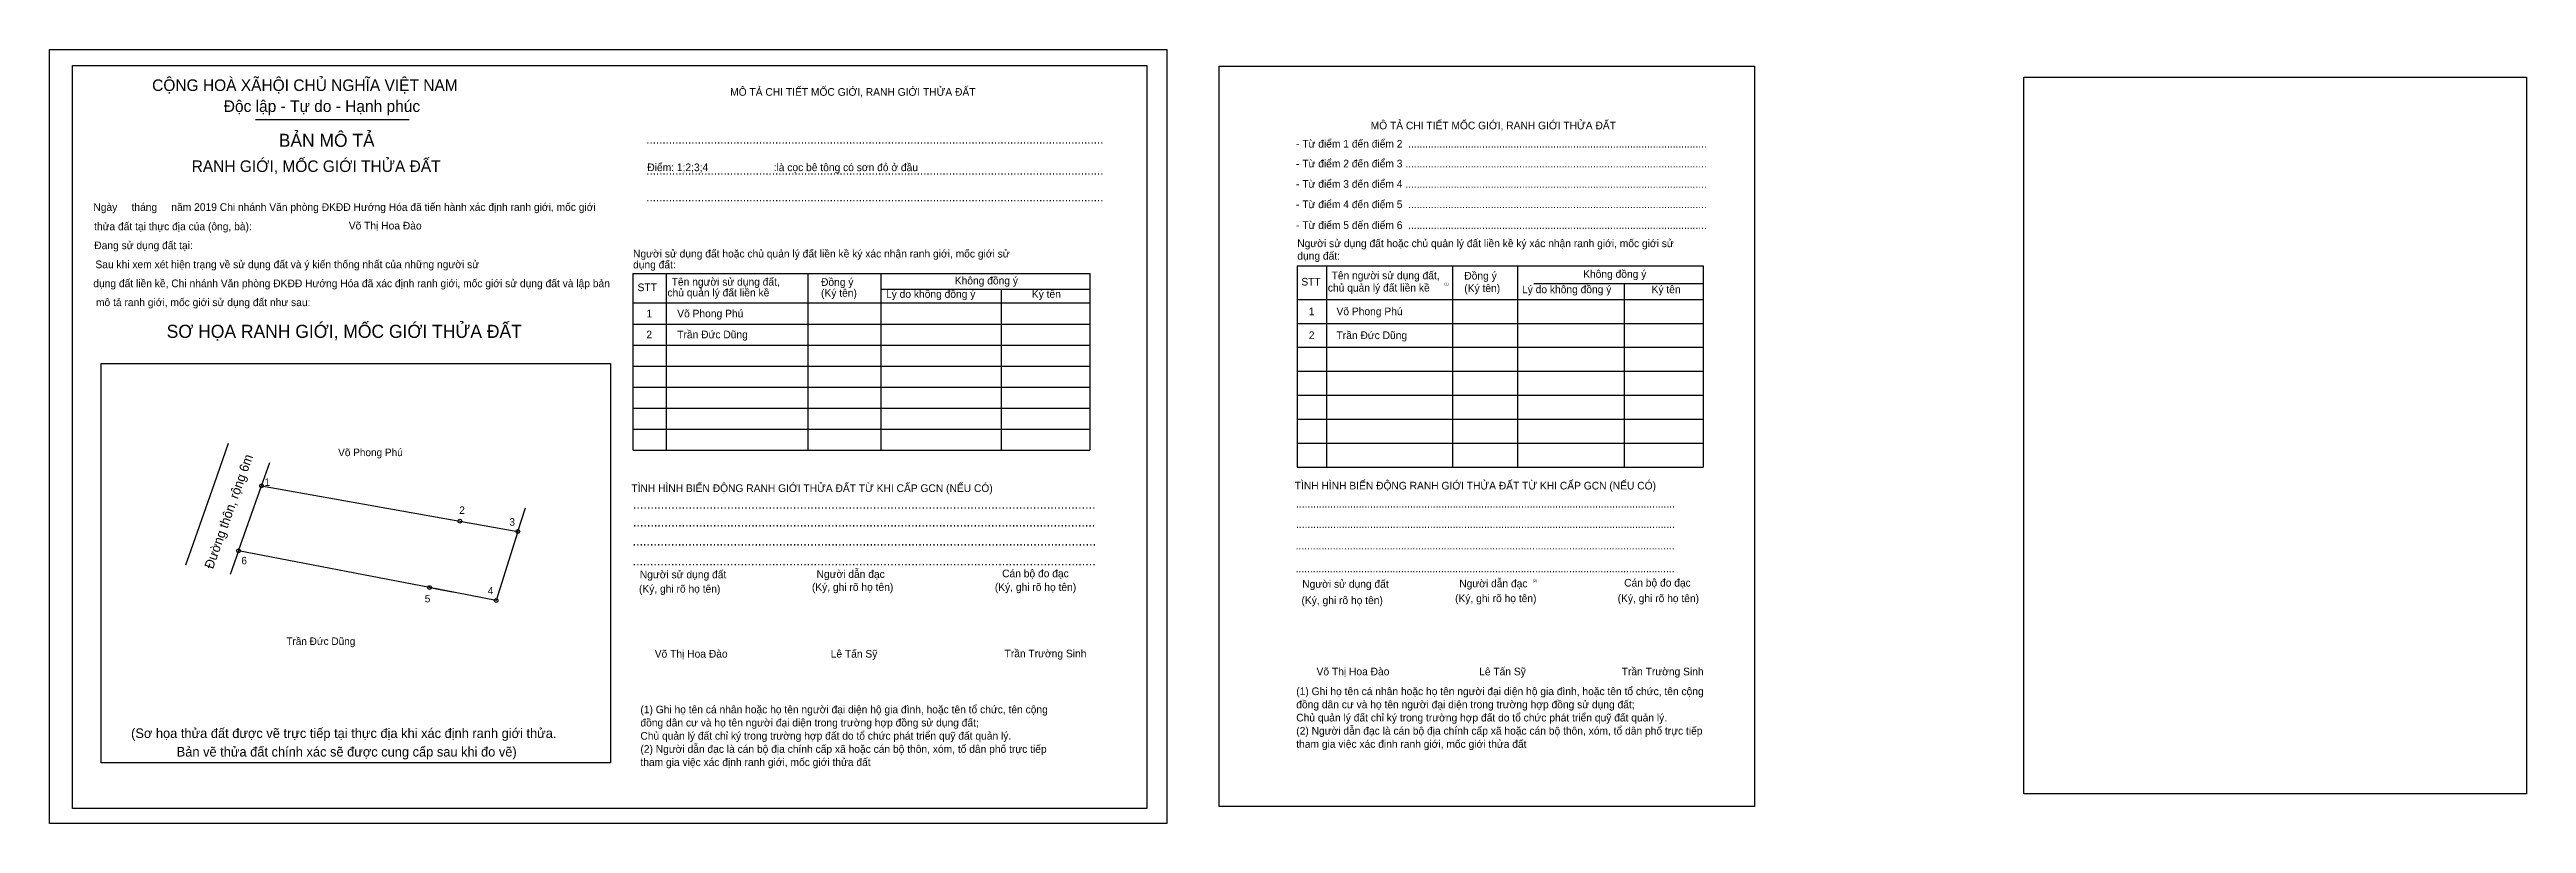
# Model space of a CAD drawing. Extents: x 129 to 541028, y 21 to 1835372.
# Drawn here: x 540696.6 to 541027.5, y 1835268.5 to 1835371.9 of the extents above.
import ezdxf

# ---------------------------------------------------------------- set-up
doc = ezdxf.new("R2010")
doc.units = 0
for name, color, linetype in [('bmtKhungInTrang1', 7, 'Continuous'), ('bmtKhungInTrang2', 7, 'Continuous'), ('bmtNoiDung', 7, 'Continuous'), ('bmtTemplate', 7, 'Continuous'), ('CanhThua', 7, 'Continuous'), ('Level 1', 7, 'Continuous'), ('Level 10', 7, 'Continuous'), ('MocDinhThua', 7, 'Continuous'), ('RauThua', 7, 'Continuous'), ('SoHieuDinhThua', 7, 'Continuous'), ('TenChuLanCan', 7, 'Continuous')]:
    doc.layers.add(name, color=color, linetype=linetype)

msp = doc.modelspace()

# ---------------------------------------------------------------- linework, layer by layer
at = {"layer": 'bmtKhungInTrang1'}
for points in [[(540696.59, 1835371.91), (540845.85, 1835371.91), (540845.85, 1835268.52), (540696.59, 1835268.52)], [(540699.68, 1835369.79), (540843.2, 1835369.79), (540843.2, 1835270.54), (540699.68, 1835270.54)]]:
    msp.add_lwpolyline(points, close=True, dxfattribs=at)
at = {"layer": 'bmtKhungInTrang2'}
msp.add_lwpolyline([(540852.87, 1835369.68), (540924.37, 1835369.68), (540924.37, 1835270.79), (540852.87, 1835270.79)], close=True, dxfattribs=at)
at = {"layer": 'bmtTemplate'}
for p, q in [((540724.12, 1835362.55), (540744.63, 1835362.55)), ((540778.96, 1835341.98), (540778.96, 1835318.38)), ((540797.9, 1835341.98), (540797.9, 1835318.38)), ((540807.64, 1835342.01), (540807.64, 1835318.38)), ((540807.64, 1835339.9), (540835.59, 1835339.9)), ((540835.59, 1835341.98), (540835.59, 1835318.38)), ((540867.21, 1835343.01), (540867.21, 1835316.12)), ((540884.03, 1835343.01), (540884.03, 1835316.12)), ((540892.69, 1835343.04), (540892.69, 1835316.12)), ((540894.88, 1835340.64), (540917.53, 1835340.64)), ((540917.53, 1835343.01), (540917.53, 1835316.12)), ((540774.55, 1835338.05), (540835.59, 1835338.05)), ((540863.29, 1835338.53), (540917.53, 1835338.53)), ((540774.55, 1835335.24), (540835.59, 1835335.24)), ((540863.29, 1835335.33), (540917.53, 1835335.33)), ((540774.55, 1835332.43), (540835.59, 1835332.43)), ((540863.29, 1835332.13), (540917.53, 1835332.13)), ((540774.55, 1835329.62), (540835.59, 1835329.62)), ((540774.55, 1835326.81), (540835.59, 1835326.81)), ((540863.29, 1835328.93), (540917.53, 1835328.93)), ((540774.55, 1835324), (540835.59, 1835324)), ((540863.29, 1835325.72), (540917.53, 1835325.72)), ((540774.55, 1835321.19), (540835.59, 1835321.19)), ((540863.29, 1835322.52), (540917.53, 1835322.52)), ((540774.55, 1835318.38), (540835.59, 1835318.38)), ((540863.29, 1835319.32), (540917.53, 1835319.32)), ((540863.29, 1835316.12), (540917.53, 1835316.12))]:
    msp.add_line(p, q, dxfattribs=at)
for points in [[(540699.68, 1835369.79), (540843.2, 1835369.79), (540843.2, 1835270.54), (540699.68, 1835270.54)], [(540960.36, 1835368.2), (541027.5, 1835368.2), (541027.5, 1835272.46), (540960.36, 1835272.46)], [(540703.48, 1835276.6), (540703.48, 1835329.98), (540771.52, 1835329.98), (540771.52, 1835276.6)]]:
    msp.add_lwpolyline(points, close=True, dxfattribs=at)
for points in [[(540774.51, 1835341.98), (540835.59, 1835341.98)], [(540774.51, 1835341.98), (540774.51, 1835318.38)], [(540823.71, 1835339.87), (540823.71, 1835318.38)], [(540863.26, 1835343.01), (540917.53, 1835343.01)], [(540863.26, 1835343.01), (540863.26, 1835316.12)], [(540906.97, 1835340.61), (540906.97, 1835316.12)]]:
    msp.add_lwpolyline(points, dxfattribs=at)
at = {"layer": 'CanhThua'}
for p, q in [((540721.83, 1835304.95), (540724.92, 1835313.62)), ((540724.92, 1835313.62), (540751.42, 1835308.9)), ((540751.42, 1835308.9), (540759.16, 1835307.52)), ((540759.16, 1835307.52), (540756.25, 1835298.32)), ((540747.36, 1835300.03), (540721.83, 1835304.95)), ((540756.25, 1835298.32), (540747.36, 1835300.03))]:
    msp.add_line(p, q, dxfattribs=at)
at = {"layer": 'Level 10'}
for p, q in [((540718.62, 1835313.94), (540720.52, 1835319.31)), ((540715.5, 1835305.09), (540718.62, 1835313.94)), ((540714.78, 1835303.06), (540715.5, 1835305.09))]:
    msp.add_line(p, q, dxfattribs=at)
at = {"layer": 'MocDinhThua'}
for centre in [(540724.92, 1835313.62), (540751.42, 1835308.9), (540759.16, 1835307.52), (540721.83, 1835304.95), (540747.36, 1835300.03), (540756.25, 1835298.32)]:
    msp.add_circle(centre, 0.25, dxfattribs=at)
at = {"layer": 'RauThua'}
for p, q in [((540724.92, 1835313.62), (540726.03, 1835316.76)), ((540759.16, 1835307.52), (540760.16, 1835310.7)), ((540721.83, 1835304.95), (540720.71, 1835301.8)), ((540747.36, 1835300.03), (540750.64, 1835299.4))]:
    msp.add_line(p, q, dxfattribs=at)

# ---------------------------------------------------------------- texts
at = {"layer": 'bmtNoiDung'}
for s, height, p in [('Võ Thị Hoa Đào', 1.0231, (540736.57, 1835347.87)), ('1', 1.02, (540776.33, 1835336.13)), ('Võ Phong Phú ', 1.0231, (540780.45, 1835336.13)), ('1', 1.02, (540864.83, 1835336.42)), ('Võ Phong Phú ', 1.0231, (540868.53, 1835336.42)), ('2', 1.02, (540776.33, 1835333.33)), ('Trần Đức Dũng ', 1.0231, (540780.45, 1835333.33)), ('2', 1.02, (540864.83, 1835333.23)), ('Trần Đức Dũng ', 1.0231, (540868.53, 1835333.23)), ('Võ Thị Hoa Đào', 1.0231, (540777.45, 1835290.68)), ('Lê Tấn Sỹ', 1.023, (540800.95, 1835290.68)), ('Trần Trường Sinh', 1.0231, (540824.18, 1835290.71)), ('Võ Thị Hoa Đào', 1.0231, (540865.86, 1835288.31)), ('Lê Tấn Sỹ', 1.023, (540887.58, 1835288.31)), ('Trần Trường Sinh', 1.0231, (540906.63, 1835288.31))]:
    msp.add_text(s, height=height, dxfattribs=at).set_placement(p)
at = {"layer": 'bmtTemplate'}
for s, height, p in [('CỘNG HOÀ XÃHỘI CHỦ NGHĨA VIỆT NAM', 1.5476, (540710.3, 1835366.37)), ('MÔ TẢ CHI TIẾT MỐC GIỚI, RANH GIỚI THỬA ĐẤT', 1.0231, (540787.52, 1835365.73)), ('Độc lập - Tự do - Hạnh phúc', 1.5476, (540719.87, 1835363.57)), ('BẢN MÔ TẢ', 1.741, (540727.22, 1835358.91)), ('- Từ điểm 1 đến điểm 2  .........................................................................................................', 1.02268, (540863.12, 1835358.81)), ('MÔ TẢ CHI TIẾT MỐC GIỚI, RANH GIỚI THỬA ĐẤT', 1.0227, (540873.09, 1835361.25)), ('RANH GIỚI, MỐC GIỚI THỬA ĐẤT', 1.5476, (540715.58, 1835355.55)), ('..............................................................................................................................................', 1.1577, (540776.31, 1835359.31)), ('Điểm: 1;2;3;4                       :là cọc bê tông có sơn đỏ ở đầu', 1.0231, (540776.45, 1835355.66)), ('- Từ điểm 2 đến điểm 3 ..........................................................................................................', 1.02268, (540863.12, 1835356.16)), ('..............................................................................................................................................', 1.1577, (540776.31, 1835355.19)), ('- Từ điểm 3 đến điểm 4 ..........................................................................................................', 1.02268, (540863.12, 1835353.44)), ('Ngày     tháng     năm 2019 Chi nhánh Văn phòng ĐKĐĐ Hướng Hóa đã tiến hành xác định ranh giới, mốc giới ', 1.02307, (540702.45, 1835350.35)), ('..............................................................................................................................................', 1.1577, (540776.31, 1835351.62)), ('- Từ điểm 4 đến điểm 5  .........................................................................................................', 1.02268, (540863.12, 1835350.72)), ('thửa đất tại thực địa của (ông, bà):', 1.0231, (540702.54, 1835347.77)), ('- Từ điểm 5 đến điểm 6  .........................................................................................................', 1.02268, (540863.12, 1835347.94)), ('Người sử dụng đất hoặc chủ quản lý đất liền kề ký xác nhận ranh giới, mốc giới sử', 1.0227, (540863.29, 1835345.51)), ('Đang sử dụng đất tại:', 1.0231, (540702.57, 1835345.24)), ('Sau khi xem xét hiện trạng về sử dụng đất và ý kiến thống nhất của những người sử ', 1.0231, (540702.72, 1835342.7)), ('dụng đất:', 1.023, (540774.55, 1835342.67)), ('Người sử dụng đất hoặc chủ quản lý đất liền kề ký xác nhận ranh giới, mốc giới sử', 1.0231, (540774.55, 1835344.13)), ('dụng đất:', 1.023, (540863.29, 1835343.84)), ('dụng đất liền kề, Chi nhánh Văn phòng ĐKĐĐ Hướng Hóa đã xác định ranh giới, mốc giới sử dụng đất và lập bản', 1.02307, (540702.44, 1835340.16)), ('STT', 1.023, (540775.15, 1835339.63)), ('chủ quản lý đất liền kề', 1.0231, (540779.14, 1835338.93)), ('Tên người sử dụng đất,', 1.0231, (540779.71, 1835340.37)), ('Đồng ý', 1.023, (540799.66, 1835340.34)), ('(Ký tên)', 1.023, (540799.66, 1835338.88)), ('Lý do không đồng ý', 1.0231, (540808.34, 1835338.74)), ('Không đồng ý', 1.0231, (540817.53, 1835340.53)), ('STT', 1.023, (540863.83, 1835340.38)), ('chủ quản lý đất liền kề', 1.0227, (540867.37, 1835339.58)), ('Tên người sử dụng đất,', 1.0227, (540867.87, 1835341.22)), ('(1)', 0.341, (540882.93, 1835340.42)), ('Đồng ý', 1.023, (540885.6, 1835341.18)), ('(Ký tên)', 1.023, (540885.6, 1835339.52)), ('Lý do không đồng ý', 1.0227, (540893.31, 1835339.36)), ('Không đồng ý', 1.0227, (540901.48, 1835341.41)), ('Ký tên', 1.023, (540910.62, 1835339.36)), ('mô tả ranh giới, mốc giới sử dụng đất như sau:', 1.0231, (540702.8, 1835337.63)), ('Ký tên', 1.023, (540827.82, 1835338.74)), ('SƠ HỌA RANH GIỚI, MỐC GIỚI THỬA ĐẤT', 1.7464, (540712.24, 1835333.39)), ('TÌNH HÌNH BIẾN ĐỘNG RANH GIỚI THỬA ĐẤT TỪ KHI CẤP GCN (NẾU CÓ)', 1.0231, (540774.32, 1835312.8)), ('TÌNH HÌNH BIẾN ĐỘNG RANH GIỚI THỬA ĐẤT TỪ KHI CẤP GCN (NẾU CÓ)', 1.0227, (540862.95, 1835313.14)), ('.....................................................................................................................................', 1.25052, (540774.54, 1835310.57)), ('.....................................................................................................................................', 1.02421, (540863.12, 1835310.73)), ('.....................................................................................................................................', 1.24987, (540774.54, 1835308.19)), ('.....................................................................................................................................', 1.02421, (540863.12, 1835308.01)), ('.....................................................................................................................................', 1.25302, (540774.48, 1835305.65)), ('.....................................................................................................................................', 1.02421, (540863.07, 1835305.13)), ('.....................................................................................................................................', 1.25237, (540774.48, 1835302.99)), ('(Ký, ghi rõ họ tên)', 1.0231, (540775.34, 1835299.36)), ('Người sử dụng đất', 1.0231, (540775.45, 1835301.27)), ('(Ký, ghi rõ họ tên)', 1.0231, (540798.44, 1835299.59)), ('Người dẫn đạc', 1.0231, (540799.06, 1835301.33)), ('(Ký, ghi rõ họ tên)', 1.0231, (540822.88, 1835299.59)), ('Cán bộ đo đạc', 1.0231, (540823.86, 1835301.41)), ('.....................................................................................................................................', 1.02421, (540863.07, 1835302.09)), ('Người sử dụng đất', 1.0227, (540863.95, 1835300.01)), ('Người dẫn đạc', 1.0227, (540884.93, 1835300.07)), ('(2)', 0.341, (540894.75, 1835300.78)), ('Cán bộ đo đạc', 1.0227, (540906.96, 1835300.17)), ('(Ký, ghi rõ họ tên)', 1.0227, (540863.85, 1835297.83)), ('(Ký, ghi rõ họ tên)', 1.0227, (540884.37, 1835298.09)), ('(Ký, ghi rõ họ tên)', 1.0227, (540906.09, 1835298.09)), ('(1) Ghi họ tên cá nhân hoặc họ tên người đại diện hộ gia đình, hoặc tên tổ chức, tên cộng', 1.0227, (540775.53, 1835283.24)), ('đồng dân cư và họ tên người đại diện trong trường hợp đồng sử dụng đất;', 1.0227, (540863.15, 1835283.91)), ('(1) Ghi họ tên cá nhân hoặc họ tên người đại diện hộ gia đình, hoặc tên tổ chức, tên cộng', 1.0227, (540863.15, 1835285.67)), ('(Sơ họa thửa đất được vẽ trực tiếp tại thực địa khi xác định ranh giới thửa.', 1.2813, (540707.49, 1835279.94)), ('đồng dân cư và họ tên người đại diện trong trường hợp đồng sử dụng đất;', 1.0227, (540775.53, 1835281.48)), ('Chủ quản lý đất chỉ ký trong trường hợp đất do tổ chức phát triển quỹ đất quản lý.', 1.0227, (540775.53, 1835279.72)), ('Chủ quản lý đất chỉ ký trong trường hợp đất do tổ chức phát triển quỹ đất quản lý.', 1.0227, (540863.15, 1835282.15)), ('(2) Người dẫn đạc là cán bộ địa chính cấp xã hoặc cán bộ thôn, xóm, tổ dân phố trực tiếp', 1.0227, (540863.15, 1835280.39)), ('Bản vẽ thửa đất chính xác sẽ được cung cấp sau khi đo vẽ)', 1.2813, (540713.58, 1835277.46)), ('tham gia việc xác định ranh giới, mốc giới thửa đất', 1.0227, (540775.53, 1835276.2)), ('(2) Người dẫn đạc là cán bộ địa chính cấp xã hoặc cán bộ thôn, xóm, tổ dân phố trực tiếp', 1.0227, (540775.53, 1835277.96)), ('tham gia việc xác định ranh giới, mốc giới thửa đất', 1.0227, (540863.15, 1835278.63))]:
    msp.add_text(s, height=height, dxfattribs=at).set_placement(p)
at = {"layer": 'Level 1'}
msp.add_text('Đường thôn, rộng 6m', height=1.25, rotation=70.4161, dxfattribs=at).set_placement((540718.42, 1835302.43))
at = {"layer": 'SoHieuDinhThua'}
for s, p in [('1', (540725.3, 1835313.62)), ('2', (540751.33, 1835309.87)), ('3', (540758.03, 1835308.3)), ('6', (540722.22, 1835303.14)), ('5', (540746.72, 1835298.06)), ('4', (540755.13, 1835299.11))]:
    msp.add_text(s, height=1, dxfattribs=at).set_placement(p)
at = {"layer": 'TenChuLanCan'}
for s, p in [('Võ Phong Phú', (540735.15, 1835317.59)), ('Trần Đức Dũng', (540728.22, 1835292.37))]:
    msp.add_text(s, height=1.0008, dxfattribs=at).set_placement(p)

doc.saveas('drawing.dxf')
